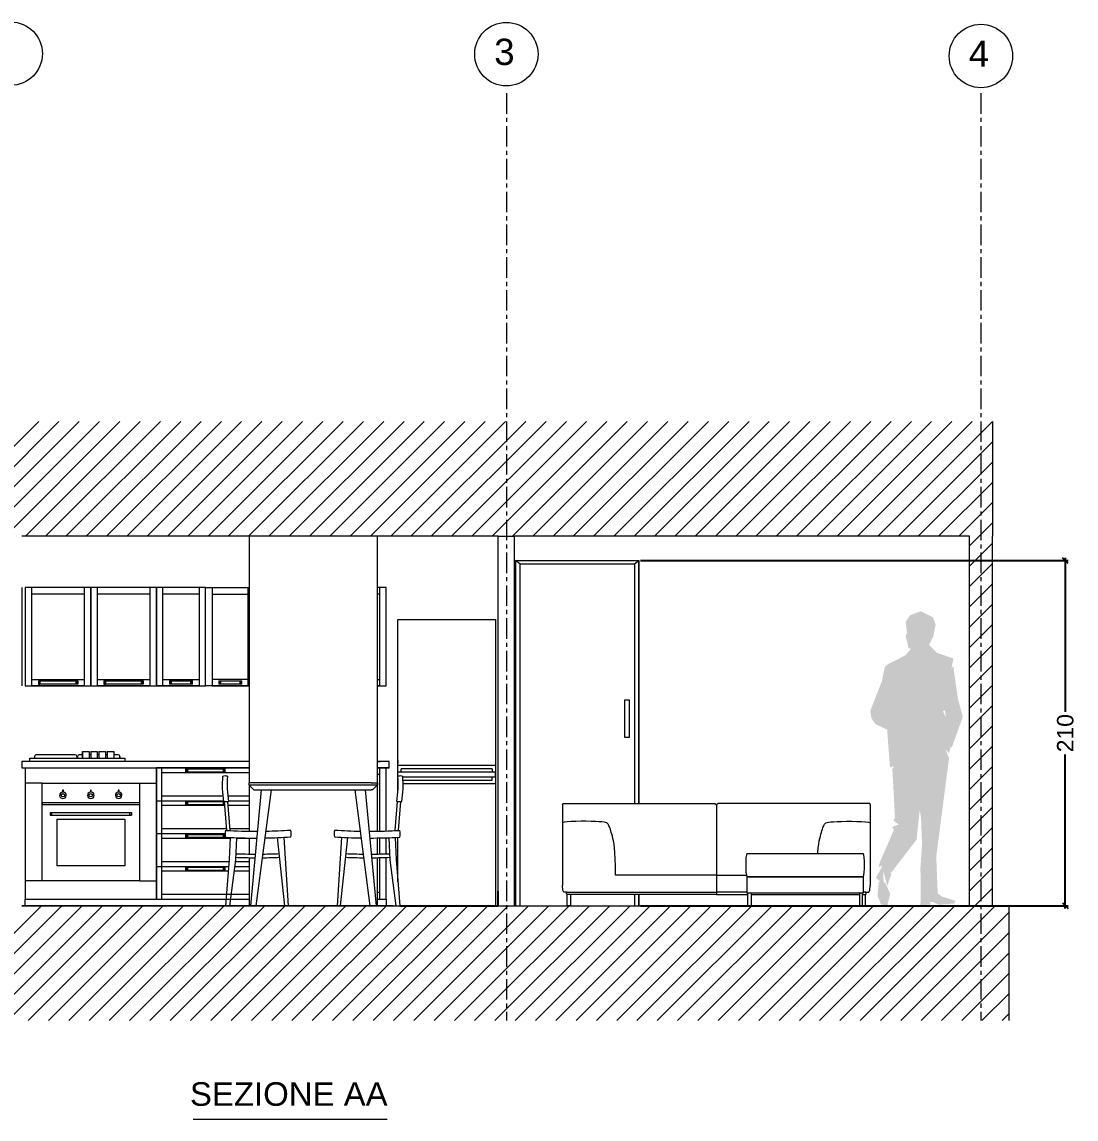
# Model space of a CAD drawing. Header units: centimetres. Extents: x 5667 to 17750, y 274 to 6203.
# Drawn here: x 6061 to 6704, y 5502 to 6170 of the extents above; entities that cross this region are included whole.
import ezdxf

# ---------------------------------------------------------------- set-up
doc = ezdxf.new("R2010")
doc.units = ezdxf.units.CM
doc.header["$MEASUREMENT"] = 0
doc.linetypes.add('CENTERX2', pattern=[4, 2.5, -0.5, 0.5, -0.5])
doc.layers.get('0').update_dxf_attribs({"lineweight": 18})
for name, color, linetype, lineweight in [('A-DOOR-FULL', 4, 'Continuous', 9), ('A-FURN', 8, 'Continuous', 9), ('A-WALL-FULL', 7, 'Continuous', 20), ('FIGURE_PERSONE', 252, 'Continuous', 0), ('G-ANNO-DIM', 3, 'Continuous', 9)]:
    doc.layers.add(name, color=color, linetype=linetype, lineweight=lineweight)
doc.styles.add('ARIAL', font='arial.ttf')
doc.styles.add('underline', font='arial.ttf')
doc.dimstyles.new('TICK_36', dxfattribs={"dimtxt": 10, "dimasz": 3.6, "dimexe": 1.8, "dimexo": 1.2, "dimgap": 1.8, "dimtad": 0, "dimdec": 0, "dimzin": 0, "dimdsep": 46, "dimtxsty": 'ARIAL', "dimblk": 'OBLIQUE', "dimcen": 1.8, "dimdle": 1.8, "dimclrd": 256, "dimclrt": 256, "dimadec": 0, "dimazin": 0, "dimtfac": 1, "dimtdec": 0, "dimtmove": 1, "dimatfit": 3, "dimldrblk": 'OPEN90', "dimfxl": 1, "dimtolj": 1, "dimtzin": 0, "dimarcsym": 0})

# ---------------------------------------------------------------- blocks, each defined once
blk = doc.blocks.new('_Oblique')
at = {"color": 0, "linetype": 'ByBlock', "lineweight": -2}
blk.add_line((-0.5, -0.5), (0.5, 0.5), dxfattribs=at)
blk = doc.blocks.new('*D35')
at = {"layer": 'Defpoints', "color": 0, "transparency": 16777216}
for p in [(6437.16, 5841.93), (6437.16, 5631.57), (6697.29, 5631.57)]:
    blk.add_point(p, dxfattribs=at)
at = {"layer": 'G-ANNO-DIM', "color": 0, "lineweight": -2, "transparency": 16777216}
for p, q in [((6438.36, 5841.93), (6699.09, 5841.93)), ((6438.36, 5631.57), (6699.09, 5631.57))]:
    blk.add_line(p, q, dxfattribs=at)
at = {"layer": 'G-ANNO-DIM', "lineweight": -2, "transparency": 16777216}
for p, q in [((6697.29, 5843.73), (6697.29, 5749.67)), ((6697.29, 5629.77), (6697.29, 5723.84))]:
    blk.add_line(p, q, dxfattribs=at)
at = {"layer": 'G-ANNO-DIM', "lineweight": -2, "transparency": 16777216, "xscale": 3.6, "yscale": 3.6, "zscale": 3.6}
for p, rotation in [((6697.29, 5841.93), 90), ((6697.29, 5631.57), 270)]:
    blk.add_blockref('_Oblique', p, dxfattribs=dict(at, rotation=rotation))
at = {"layer": 'G-ANNO-DIM', "transparency": 16777216, "insert": (6697.29, 5736.75), "char_height": 10, "attachment_point": 5, "rotation": 90, "style": 'ARIAL'}
blk.add_mtext('\\A1;210', dxfattribs=at)
blk = doc.blocks.new('_Open90')
at = {"color": 0, "linetype": 'ByBlock', "lineweight": -2}
for p, q in [((0, 0), (-1, 0)), ((-0.5, 0.5), (0, 0)), ((0, 0), (-0.5, -0.5))]:
    blk.add_line(p, q, dxfattribs=at)
blk = doc.blocks.new('pensile 1')
at = {"layer": 'A-FURN'}
for p, q in [((3310.91, 917.08), (3310.91, 857.08)), ((3390.91, 857.08), (3390.91, 917.08)), ((3318.91, 860.08), (3342.91, 860.08)), ((3318.91, 860.08), (3318.91, 858.08)), ((3318.91, 860.08), (3319.91, 860.08)), ((3318.91, 860.08), (3319.01, 860.08)), ((3318.91, 858.08), (3319.91, 858.08)), ((3319.01, 860.08), (3319.01, 858.08)), ((3319.21, 858.08), (3319.21, 860.08)), ((3319.21, 858.08), (3319.51, 858.08)), ((3319.51, 858.08), (3319.51, 860.08)), ((3319.91, 858.08), (3319.91, 860.08)), ((3341.91, 858.08), (3341.91, 860.08)), ((3342.91, 858.08), (3341.91, 858.08)), ((3342.31, 858.08), (3342.31, 860.08)), ((3342.61, 858.08), (3342.31, 858.08)), ((3342.61, 858.08), (3342.61, 860.08)), ((3342.81, 860.08), (3342.81, 858.08)), ((3342.91, 860.08), (3342.91, 858.08)), ((3358.91, 860.08), (3382.91, 860.08)), ((3358.91, 860.08), (3358.91, 858.08)), ((3358.91, 860.08), (3359.91, 860.08)), ((3358.91, 860.08), (3359.01, 860.08)), ((3358.91, 858.08), (3359.91, 858.08)), ((3359.01, 860.08), (3359.01, 858.08)), ((3359.21, 858.08), (3359.21, 860.08)), ((3359.21, 858.08), (3359.51, 858.08)), ((3359.51, 858.08), (3359.51, 860.08)), ((3359.91, 858.08), (3359.91, 860.08)), ((3381.91, 858.08), (3381.91, 860.08)), ((3382.91, 858.08), (3381.91, 858.08)), ((3382.31, 858.08), (3382.31, 860.08)), ((3382.61, 858.08), (3382.31, 858.08)), ((3382.61, 858.08), (3382.61, 860.08)), ((3382.81, 860.08), (3382.81, 858.08)), ((3382.91, 860.08), (3382.91, 858.08))]:
    blk.add_line(p, q, dxfattribs=at)
for points in [[(3310.91, 857.08), (3350.91, 857.08), (3350.91, 917.08), (3310.91, 917.08)], [(3350.91, 857.08), (3390.91, 857.08), (3390.91, 917.08), (3350.91, 917.08)]]:
    blk.add_lwpolyline(points, close=True, dxfattribs=at)
for points in [[(3314.91, 857.08), (3314.91, 917.08)], [(3350.91, 917.08), (3346.91, 917.08)], [(3346.91, 917.08), (3346.91, 857.08)], [(3354.91, 857.08), (3354.91, 917.08)], [(3390.91, 917.08), (3386.91, 917.08)], [(3386.91, 917.08), (3386.91, 857.08)], [(3346.91, 913.08), (3314.91, 913.08)], [(3386.91, 913.08), (3354.91, 913.08)], [(3314.91, 861.08), (3346.91, 861.08)], [(3346.91, 857.08), (3314.91, 857.08)], [(3342.91, 858.08), (3318.91, 858.08)], [(3319.91, 860.08), (3319.91, 858.08)], [(3319.91, 860.08), (3319.91, 858.08)], [(3319.91, 860.08), (3319.91, 858.08)], [(3354.91, 861.08), (3386.91, 861.08)], [(3386.91, 857.08), (3354.91, 857.08)], [(3382.91, 858.08), (3358.91, 858.08)], [(3359.91, 860.08), (3359.91, 858.08)], [(3359.91, 860.08), (3359.91, 858.08)], [(3359.91, 860.08), (3359.91, 858.08)]]:
    blk.add_lwpolyline(points, dxfattribs=at)

msp = doc.modelspace()

# ---------------------------------------------------------------- hatches: boundary and pattern name
at = {"layer": 'FIGURE_PERSONE'}
h = msp.add_hatch(color=8, dxfattribs=at)
h.paths.add_polyline_path([(6616.74, 5795.5), (6618.21, 5802.97), (6616.66, 5807.32), (6609.28, 5811.06), (6602.67, 5808.68), (6599.95, 5804.58), (6600.73, 5798.1), (6599.96, 5795.72), (6601.79, 5788.73), (6603.15, 5788.12), (6599.8, 5784.2), (6588.73, 5778.6), (6587.17, 5776.85), (6585.56, 5768.77), (6578.44, 5750.48), (6579.02, 5746.07), (6581.42, 5742.34), (6588.67, 5738.9), (6590.37, 5715.93), (6593.08, 5716.56), (6591.82, 5715.08), (6593.46, 5685.22), (6592.51, 5683.35), (6595.72, 5681.11), (6591.73, 5679.65), (6592.83, 5677.95), (6584.3, 5658.33), (6583.38, 5655.14), (6585.91, 5656.03), (6581.82, 5648.61), (6584.79, 5645.89), (6583.61, 5646.34), (6582.77, 5637.82), (6584.89, 5632.37), (6588.75, 5631.49), (6590.5, 5638.92), (6587.48, 5645.53), (6586.52, 5645.78), (6586.24, 5653.07), (6588.74, 5643.63), (6591.19, 5650.78), (6589, 5655.11), (6590.98, 5651.53), (6606.6, 5671.88), (6608.51, 5689.7), (6609.35, 5685.25), (6609.92, 5669.22), (6608.97, 5654.67), (6609.16, 5634.05), (6608.74, 5631.66), (6615.41, 5632.37), (6614.48, 5633.78), (6616.86, 5633.77), (6619.93, 5632.12), (6629.64, 5632.93), (6630.17, 5634.59), (6622.06, 5637.19), (6619.48, 5639.13), (6618.6, 5661.56), (6626.38, 5721.4), (6624.19, 5726.98), (6626.34, 5724.58), (6627.38, 5728.19), (6624.73, 5728.93), (6627.41, 5728.31), (6627.38, 5728.19), (6628.07, 5728), (6634.8, 5746.75), (6631.77, 5757.84), (6628.93, 5777.96), (6627.85, 5775.87), (6629.05, 5782.25), (6618.91, 5785.81), (6614.17, 5790.54)])
h.paths.add_polyline_path([(6622.67, 5750.14), (6623.93, 5750.65), (6624.51, 5746.4)], flags=16)

# ---------------------------------------------------------------- linework, layer by layer
at = {"layer": 'A-DOOR-FULL'}
for p, q in [((6362.07, 5841.93), (6362.07, 5631.57)), ((6362.07, 5841.93), (6437.16, 5841.93)), ((6364.66, 5839.9), (6362.07, 5841.93)), ((6362.07, 5841.93), (6362.07, 5631.57)), ((6362.4, 5841.93), (6437.16, 5841.93)), ((6364.66, 5839.9), (6364.66, 5631.57)), ((6364.66, 5839.9), (6434.61, 5839.9)), ((6434.61, 5839.9), (6437.16, 5841.93)), ((6434.61, 5839.9), (6434.61, 5693.95)), ((6437.16, 5841.93), (6437.16, 5693.95)), ((6437.16, 5693.95), (6437.16, 5841.57)), ((6434.61, 5638.37), (6434.61, 5631.57)), ((6437.16, 5631.57), (6437.16, 5638.37)), ((6437.16, 5638.37), (6437.16, 5631.57))]:
    msp.add_line(p, q, dxfattribs=at)
at = {"layer": 'A-FURN'}
for p, q in [((6061.11, 5825.57), (6061.11, 5765.57)), ((6143.11, 5825.57), (6143.11, 5765.57)), ((6173.11, 5825.57), (6143.11, 5825.57)), ((6143.11, 5825.57), (6143.11, 5765.57)), ((6169.11, 5821.57), (6147.11, 5821.57)), ((6173.11, 5825.57), (6169.11, 5825.57)), ((6169.11, 5825.57), (6169.11, 5765.57)), ((6173.11, 5765.57), (6173.11, 5825.57)), ((6173.11, 5765.57), (6173.11, 5825.57)), ((6173.11, 5825.57), (6199.79, 5825.57)), ((6173.11, 5825.57), (6177.11, 5825.57)), ((6177.11, 5825.57), (6177.11, 5765.57)), ((6177.11, 5821.57), (6199.11, 5821.57)), ((6283.11, 5765.57), (6283.11, 5825.57)), ((6290.36, 5806.07), (6349.86, 5806.07)), ((6290.36, 5710.52), (6290.36, 5806.07)), ((6349.86, 5806.07), (6349.86, 5631.57)), ((6143.11, 5765.57), (6173.11, 5765.57)), ((6169.11, 5765.57), (6143.11, 5765.57)), ((6147.11, 5769.57), (6169.11, 5769.57)), ((6151.11, 5768.57), (6165.11, 5768.57)), ((6151.11, 5768.57), (6151.11, 5766.57)), ((6151.21, 5768.57), (6151.21, 5766.57)), ((6151.41, 5766.57), (6151.41, 5768.57)), ((6151.71, 5766.57), (6151.71, 5768.57)), ((6164.51, 5768.57), (6164.51, 5766.57)), ((6164.81, 5768.57), (6164.81, 5766.57)), ((6165.01, 5766.57), (6165.01, 5768.57)), ((6165.11, 5766.57), (6165.11, 5768.57)), ((6199.79, 5765.57), (6173.11, 5765.57)), ((6199.11, 5769.57), (6177.11, 5769.57)), ((6177.11, 5765.57), (6199.79, 5765.57)), ((6181.11, 5768.57), (6195.11, 5768.57)), ((6181.11, 5768.57), (6181.11, 5766.57)), ((6181.21, 5768.57), (6181.21, 5766.57)), ((6181.41, 5766.57), (6181.41, 5768.57)), ((6181.71, 5766.57), (6181.71, 5768.57)), ((6194.51, 5768.57), (6194.51, 5766.57)), ((6194.81, 5768.57), (6194.81, 5766.57)), ((6195.01, 5766.57), (6195.01, 5768.57)), ((6195.11, 5766.57), (6195.11, 5768.57)), ((6431.62, 5756.81), (6428.57, 5756.81)), ((6428.57, 5756.81), (6428.57, 5734.24)), ((6431.62, 5734.24), (6431.62, 5756.81)), ((6428.57, 5734.24), (6431.62, 5734.24)), ((6098.06, 5725.57), (6098.06, 5721.57)), ((6102.06, 5725.57), (6102.06, 5721.57)), ((6103.06, 5725.57), (6103.06, 5721.57)), ((6107.06, 5725.57), (6107.06, 5721.57)), ((6108.06, 5725.57), (6108.06, 5721.57)), ((6112.06, 5725.57), (6112.06, 5721.57)), ((6113.06, 5725.57), (6113.06, 5721.57)), ((6117.06, 5725.57), (6117.06, 5721.57)), ((6199.79, 5719.57), (6061.11, 5719.57)), ((6065.86, 5719.57), (6065.86, 5721.57)), ((6065.86, 5721.57), (6123.86, 5721.57)), ((6068.86, 5722.57), (6068.86, 5721.57)), ((6093.66, 5723.57), (6069.86, 5723.57)), ((6094.66, 5722.57), (6094.66, 5721.57)), ((6095.06, 5722.57), (6095.06, 5721.57)), ((6120.86, 5722.57), (6120.86, 5721.57)), ((6285.11, 5719.57), (6277.86, 5719.57)), ((6277.86, 5719.57), (6279.61, 5719.57)), ((6285.11, 5715.57), (6285.11, 5719.57)), ((6290.36, 5720.07), (6290.36, 5718.57)), ((6061.11, 5715.57), (6199.79, 5715.57)), ((6063.11, 5715.57), (6143.11, 5715.57)), ((6063.11, 5715.57), (6063.11, 5635.57)), ((6143.11, 5635.57), (6143.11, 5715.57)), ((6161.11, 5713.07), (6161.11, 5715.07)), ((6161.11, 5715.07), (6162.11, 5715.07)), ((6185.11, 5713.07), (6161.11, 5713.07)), ((6161.11, 5713.07), (6162.11, 5713.07)), ((6161.11, 5713.07), (6161.21, 5713.07)), ((6161.21, 5713.07), (6161.21, 5715.07)), ((6161.41, 5715.07), (6161.41, 5713.07)), ((6161.41, 5715.07), (6161.71, 5715.07)), ((6161.71, 5715.07), (6161.71, 5713.07)), ((6162.11, 5715.07), (6162.11, 5713.07)), ((6184.11, 5715.07), (6184.11, 5713.07)), ((6185.11, 5715.07), (6184.11, 5715.07)), ((6185.11, 5713.07), (6184.11, 5713.07)), ((6184.81, 5715.07), (6184.51, 5715.07)), ((6184.51, 5715.07), (6184.51, 5713.07)), ((6184.81, 5715.07), (6184.81, 5713.07)), ((6185.01, 5713.07), (6185.01, 5715.07)), ((6185.11, 5713.07), (6185.01, 5713.07)), ((6185.11, 5713.07), (6185.11, 5715.07)), ((6277.86, 5715.57), (6285.11, 5715.57)), ((6285.11, 5715.57), (6282.61, 5715.57)), ((6283.11, 5677.12), (6283.11, 5715.57)), ((6283.11, 5677.12), (6283.11, 5715.57)), ((6349.86, 5717.07), (6290.36, 5717.07)), ((6349.86, 5713.07), (6290.36, 5713.07)), ((6347.86, 5715.07), (6292.36, 5715.07)), ((6292.36, 5713.07), (6292.36, 5715.07)), ((6349.86, 5710.07), (6349.86, 5713.07)), ((6132.86, 5706.32), (6143.11, 5706.32)), ((6274.14, 5706.4), (6199.54, 5706.4)), ((6199.54, 5706.4), (6199.54, 5705.35)), ((6199.54, 5705.35), (6277.86, 5705.35)), ((6199.54, 5705.35), (6202.54, 5702.13)), ((6274.14, 5706.4), (6277.86, 5706.39)), ((6277.86, 5705.34), (6274.86, 5702.12)), ((6277.86, 5706.39), (6277.86, 5705.34)), ((6290.36, 5700.71), (6290.36, 5709.61)), ((6290.36, 5706.07), (6290.53, 5706.07)), ((6293.32, 5710.07), (6349.86, 5710.07)), ((6293.46, 5708.07), (6347.86, 5708.07)), ((6293.53, 5706.07), (6349.86, 5706.07)), ((6085.86, 5701.91), (6085.86, 5700.88)), ((6086.36, 5700.88), (6086.36, 5701.91)), ((6102.86, 5701.91), (6102.86, 5700.88)), ((6103.36, 5700.88), (6103.36, 5701.91)), ((6119.86, 5701.91), (6119.86, 5700.88)), ((6120.36, 5700.88), (6120.36, 5701.91)), ((6207.02, 5702.13), (6200.42, 5631.58)), ((6202.54, 5702.13), (6274.1, 5702.13)), ((6204, 5631.58), (6213.18, 5702.13)), ((6273.47, 5631.58), (6264.29, 5702.13)), ((6270.46, 5702.13), (6277.05, 5631.58)), ((6274.86, 5702.12), (6274.1, 5702.13)), ((6143.11, 5695.57), (6143.11, 5675.57)), ((6143.11, 5695.57), (6146.11, 5695.57)), ((6146.11, 5695.57), (6146.11, 5675.57)), ((6161.11, 5693.07), (6161.11, 5695.07)), ((6161.11, 5695.07), (6162.11, 5695.07)), ((6184.83, 5693.07), (6161.11, 5693.07)), ((6161.21, 5693.07), (6161.21, 5695.07)), ((6161.41, 5695.07), (6161.41, 5693.07)), ((6161.41, 5695.07), (6161.71, 5695.07)), ((6161.71, 5695.07), (6161.71, 5693.07)), ((6162.11, 5695.07), (6162.11, 5693.07)), ((6184.11, 5695.07), (6184.11, 5693.07)), ((6184.83, 5693.07), (6184.11, 5693.07)), ((6184.51, 5695.02), (6184.51, 5693.07)), ((6186.11, 5677.42), (6184.67, 5695.02)), ((6184.81, 5693.29), (6184.81, 5693.07)), ((6188.05, 5677.32), (6186.59, 5695.06)), ((6288.72, 5677.32), (6290.18, 5695.06)), ((6290.66, 5677.42), (6292.1, 5695.02)), ((6390.73, 5693.28), (6390.73, 5643.87)), ((6578.32, 5693.28), (6578.32, 5643.87)), ((6078.36, 5688.32), (6127.86, 5688.32)), ((6078.36, 5686.82), (6079.36, 5686.82)), ((6079.36, 5686.82), (6079.36, 5688.32)), ((6126.86, 5686.82), (6126.86, 5688.32)), ((6127.86, 5686.82), (6126.86, 5686.82)), ((6082.36, 5684.32), (6123.86, 5684.32)), ((6082.36, 5684.32), (6082.36, 5655.82)), ((6146.11, 5678.57), (6186.02, 5678.57)), ((6187.95, 5678.57), (6199.79, 5678.57)), ((6143.11, 5675.57), (6184.97, 5675.57)), ((6143.11, 5675.57), (6143.11, 5655.57)), ((6143.11, 5675.57), (6146.11, 5675.57)), ((6146.11, 5675.57), (6146.11, 5655.57)), ((6188.11, 5672.57), (6146.11, 5672.57)), ((6161.11, 5673.07), (6161.11, 5675.07)), ((6161.11, 5675.07), (6162.11, 5675.07)), ((6185.11, 5673.07), (6161.11, 5673.07)), ((6161.21, 5673.07), (6161.21, 5675.07)), ((6161.41, 5675.07), (6161.41, 5673.07)), ((6161.41, 5675.07), (6161.71, 5675.07)), ((6161.71, 5675.07), (6161.71, 5673.07)), ((6162.11, 5675.07), (6162.11, 5673.07)), ((6184.11, 5675.07), (6184.11, 5673.07)), ((6184.97, 5675.07), (6184.11, 5675.07)), ((6185.11, 5673.07), (6184.11, 5673.07)), ((6184.81, 5675.07), (6184.51, 5675.07)), ((6184.51, 5675.07), (6184.51, 5673.07)), ((6184.81, 5675.07), (6184.81, 5673.07)), ((6185.01, 5673.07), (6185.01, 5674.5)), ((6185.11, 5673.07), (6185.01, 5673.07)), ((6185.11, 5673.07), (6185.11, 5673.91)), ((6188.14, 5673.18), (6187.49, 5659.7)), ((6191.88, 5673.02), (6191.24, 5659.61)), ((6200.11, 5672.57), (6191.86, 5672.57)), ((6200.11, 5672.84), (6200.11, 5672.57)), ((6221.43, 5631.58), (6217.02, 5673.08)), ((6220.86, 5673.25), (6223.54, 5631.58)), ((6255.91, 5673.25), (6253.23, 5631.58)), ((6255.34, 5631.58), (6259.75, 5673.08)), ((6283.11, 5663.2), (6283.11, 5672.97)), ((6283.11, 5663.2), (6283.11, 5672.97)), ((6284.89, 5673.02), (6285.53, 5659.61)), ((6288.63, 5673.18), (6289.28, 5659.7)), ((6290.36, 5646.16), (6290.36, 5673.26)), ((6146.11, 5658.57), (6187.4, 5658.57)), ((6187.49, 5659.7), (6185.24, 5631.58)), ((6191.24, 5659.61), (6187.7, 5631.58)), ((6191.11, 5658.57), (6199.79, 5658.57)), ((6283.11, 5635.57), (6283.11, 5661)), ((6283.11, 5635.57), (6283.11, 5661)), ((6285.53, 5659.61), (6289.07, 5631.58)), ((6289.28, 5659.7), (6291.53, 5631.58)), ((6143.11, 5655.57), (6187.16, 5655.57)), ((6143.11, 5655.57), (6143.11, 5635.57)), ((6143.11, 5655.57), (6146.11, 5655.57)), ((6146.11, 5655.57), (6146.11, 5635.57)), ((6186.92, 5652.57), (6146.11, 5652.57)), ((6161.11, 5653.07), (6161.11, 5655.07)), ((6161.11, 5655.07), (6162.11, 5655.07)), ((6185.11, 5653.07), (6161.11, 5653.07)), ((6161.21, 5653.07), (6161.21, 5655.07)), ((6161.41, 5655.07), (6161.71, 5655.07)), ((6161.41, 5655.07), (6161.41, 5653.07)), ((6161.71, 5655.07), (6161.71, 5653.07)), ((6162.11, 5655.07), (6162.11, 5653.07)), ((6184.11, 5655.07), (6184.11, 5653.07)), ((6185.11, 5655.07), (6184.11, 5655.07)), ((6185.11, 5653.07), (6184.11, 5653.07)), ((6184.81, 5655.07), (6184.51, 5655.07)), ((6184.51, 5655.07), (6184.51, 5653.07)), ((6184.81, 5655.07), (6184.81, 5653.07)), ((6185.01, 5653.07), (6185.01, 5655.07)), ((6185.11, 5653.07), (6185.01, 5653.07)), ((6185.11, 5653.07), (6185.11, 5655.07)), ((6199.79, 5652.57), (6190.35, 5652.57)), ((6190.73, 5655.57), (6199.79, 5655.57)), ((6484.65, 5650.25), (6423.02, 5650.25)), ((6484.4, 5650.25), (6503, 5650.25)), ((6146.11, 5638.57), (6199.79, 5638.57)), ((6393.31, 5639.91), (6484.53, 5639.91)), ((6503.32, 5639.91), (6484.53, 5639.91)), ((6575.74, 5639.91), (6573.96, 5639.91)), ((6063.11, 5635.57), (6199.79, 5635.57)), ((6143.11, 5635.57), (6199.79, 5635.57)), ((6277.86, 5635.57), (6283.11, 5635.57)), ((6287.48, 5631.57), (6061.11, 5631.57)), ((6061.66, 5631.57), (6063.24, 5631.57)), ((6098.64, 5631.57), (6100.21, 5631.57)), ((6118.63, 5631.57), (6124.27, 5631.57)), ((6118.63, 5631.57), (6124.27, 5631.57)), ((6200.42, 5631.58), (6204, 5631.58)), ((6258.19, 5631.57), (6264.55, 5631.57)), ((6277.05, 5631.58), (6273.47, 5631.58)), ((6282.97, 5631.57), (6284.55, 5631.57)), ((6319.95, 5631.57), (6321.52, 5631.57))]:
    msp.add_line(p, q, dxfattribs=at)
at = {"layer": 'A-FURN', "linetype": 'Continuous', "lineweight": -3}
for p, q in [((6351.49, 5631.57), (6351.49, 5640.39)), ((6291.49, 5631.57), (6351.49, 5631.57))]:
    msp.add_line(p, q, dxfattribs=at)
at = {"layer": 'A-FURN'}
for points in [[(6147.11, 5765.57), (6147.11, 5825.57)], [(6199.11, 5765.57), (6199.11, 5825.57)], [(6277.86, 5765.57), (6283.11, 5765.57), (6283.11, 5825.57), (6277.86, 5825.57)], [(6279.11, 5821.57), (6277.86, 5821.57)], [(6283.11, 5825.57), (6279.11, 5825.57)], [(6279.11, 5825.57), (6279.11, 5765.57)], [(6165.11, 5766.57), (6151.11, 5766.57)], [(6152.11, 5768.57), (6152.11, 5766.57)], [(6164.11, 5766.57), (6164.11, 5768.57)], [(6195.11, 5766.57), (6181.11, 5766.57)], [(6182.11, 5768.57), (6182.11, 5766.57)], [(6194.11, 5766.57), (6194.11, 5768.57)], [(6277.86, 5769.57), (6279.11, 5769.57)], [(6279.11, 5765.57), (6277.86, 5765.57)], [(6098.06, 5721.57), (6098.06, 5725.57), (6102.06, 5725.57)], [(6103.06, 5725.57), (6107.06, 5725.57)], [(6108.06, 5725.57), (6112.06, 5725.57)], [(6113.06, 5725.57), (6117.06, 5725.57)], [(6061.11, 5719.57), (6061.11, 5715.57)], [(6098.06, 5723.57), (6096.06, 5723.57)], [(6103.06, 5723.57), (6102.06, 5723.57)], [(6108.06, 5723.57), (6107.06, 5723.57)], [(6113.06, 5723.57), (6112.06, 5723.57)], [(6119.86, 5723.57), (6117.06, 5723.57)], [(6120.86, 5721.57), (6120.86, 5722.57)], [(6123.86, 5721.57), (6123.86, 5719.57)], [(6143.11, 5715.57), (6143.11, 5695.57), (6184.02, 5695.57)], [(6199.79, 5715.57), (6143.11, 5715.57), (6146.11, 5715.57), (6146.11, 5695.57)], [(6199.79, 5712.57), (6146.11, 5712.57)], [(6161.11, 5715.07), (6185.11, 5715.07)], [(6184.11, 5713.07), (6184.11, 5715.07)], [(6184.11, 5713.07), (6184.11, 5715.07)], [(6184.11, 5713.07), (6184.11, 5715.07)], [(6283.11, 5677.12), (6283.11, 5715.57), (6277.86, 5715.57)], [(6283.11, 5715.57), (6279.11, 5715.57)], [(6279.11, 5715.57), (6279.11, 5677.02)], [(6347.86, 5715.07), (6347.86, 5713.07)], [(6073.36, 5706.32), (6063.11, 5706.32)], [(6073.36, 5706.32), (6132.86, 5706.32), (6132.86, 5646.82), (6073.36, 5646.82), (6073.36, 5706.32)], [(6132.86, 5706.32), (6132.86, 5694.32), (6073.36, 5694.32), (6073.36, 5693.32), (6132.86, 5693.32)], [(6279.11, 5711.57), (6277.86, 5711.57)], [(6347.86, 5708.07), (6347.86, 5710.07)], [(6146.11, 5698.57), (6183.6, 5698.57)], [(6184.87, 5692.57), (6146.11, 5692.57)], [(6161.11, 5695.07), (6184.11, 5695.07)], [(6184.11, 5693.07), (6184.11, 5695.07)], [(6184.11, 5693.07), (6184.11, 5695.07)], [(6184.11, 5693.07), (6184.11, 5695.07)], [(6186.61, 5698.57), (6199.79, 5698.57)], [(6199.79, 5692.57), (6186.8, 5692.57)], [(6187.03, 5695.57), (6199.79, 5695.57)], [(6390.73, 5693.28), (6390.93, 5693.78), (6391.54, 5693.95), (6483.5, 5693.95), (6484.53, 5693.14), (6484.53, 5649.64), (6484.53, 5638.37), (6393.87, 5638.37), (6393.24, 5638.8), (6393.31, 5639.91), (6391.57, 5639.86), (6390.93, 5641.06), (6390.73, 5643.87)], [(6578.32, 5693.28), (6578.12, 5693.78), (6577.51, 5693.95), (6485.55, 5693.95), (6484.53, 5693.14), (6484.53, 5649.64), (6484.53, 5638.37), (6503.71, 5638.37)], [(6078.36, 5688.32), (6078.36, 5686.82), (6127.86, 5686.82)], [(6127.86, 5688.32), (6127.86, 5686.82)], [(6123.86, 5684.32), (6123.86, 5655.82)], [(6423.02, 5650.25), (6422.99, 5655.67), (6422.87, 5660.16), (6422.68, 5663.81), (6422.42, 5666.77), (6422.13, 5669.14), (6421.8, 5671.05), (6421.46, 5672.61), (6421.13, 5673.95), (6420.8, 5675.16), (6420.48, 5676.26), (6420.18, 5677.26), (6419.89, 5678.17), (6419.6, 5678.98), (6419.33, 5679.69), (6419.05, 5680.32), (6418.79, 5680.86), (6418.52, 5681.31), (6418.18, 5681.69), (6417.71, 5682), (6417.03, 5682.26), (6416.08, 5682.46), (6414.79, 5682.62), (6413.09, 5682.75), (6410.91, 5682.86), (6408.23, 5682.95), (6405.2, 5683.01), (6402.01, 5683.03), (6398.87, 5683), (6395.97, 5682.91), (6393.52, 5682.74), (6391.71, 5682.48), (6390.73, 5682.12)], [(6546.36, 5663.46), (6546.38, 5663.81), (6546.63, 5666.77), (6546.92, 5669.14), (6547.25, 5671.05), (6547.59, 5672.61), (6547.93, 5673.95), (6548.25, 5675.16), (6548.57, 5676.26), (6548.87, 5677.26), (6549.16, 5678.17), (6549.45, 5678.98), (6549.73, 5679.69), (6550, 5680.32), (6550.26, 5680.86), (6550.53, 5681.31), (6550.87, 5681.69), (6551.35, 5682), (6552.02, 5682.26), (6552.97, 5682.46), (6554.26, 5682.62), (6555.96, 5682.75), (6558.14, 5682.86), (6560.82, 5682.95), (6563.86, 5683.01), (6567.04, 5683.03), (6570.18, 5683), (6573.08, 5682.91), (6575.53, 5682.74), (6577.34, 5682.48), (6578.32, 5682.12)], [(6161.11, 5675.07), (6184.97, 5675.07)], [(6184.11, 5673.07), (6184.11, 5675.07)], [(6184.11, 5673.07), (6184.11, 5675.07)], [(6184.11, 5673.07), (6184.11, 5675.07)], [(6279.11, 5672.87), (6279.11, 5663.1)], [(6283.11, 5663.2), (6283.11, 5672.97)], [(6277.86, 5635.57), (6283.11, 5635.57), (6283.11, 5661)], [(6279.11, 5660.88), (6279.11, 5635.57)], [(6503.32, 5649.17), (6503.01, 5650.21), (6502.78, 5651.93), (6502.65, 5654.1), (6502.61, 5656.48), (6502.65, 5658.84), (6502.78, 5660.94), (6503.01, 5662.56), (6503.32, 5663.46)], [(6503.32, 5663.46), (6574.1, 5663.46)], [(6574.1, 5649.17), (6574.41, 5650.21), (6574.64, 5651.93), (6574.77, 5654.1), (6574.81, 5656.48), (6574.77, 5658.84), (6574.64, 5660.94), (6574.41, 5662.56), (6574.1, 5663.46)], [(6123.86, 5655.82), (6082.36, 5655.82)], [(6161.11, 5655.07), (6185.11, 5655.07)], [(6184.11, 5653.07), (6184.11, 5655.07)], [(6184.11, 5653.07), (6184.11, 5655.07)], [(6184.11, 5653.07), (6184.11, 5655.07)], [(6073.36, 5646.82), (6063.11, 5646.82)], [(6132.86, 5646.82), (6143.11, 5646.82)], [(6574.1, 5649.17), (6503.32, 5649.17)], [(6279.11, 5639.57), (6277.86, 5639.57)], [(6395.55, 5638.37), (6395.55, 5631.57), (6393.59, 5631.57), (6393.59, 5638.56)], [(6505.7, 5639.26), (6505.7, 5631.57), (6503.71, 5631.57), (6503.71, 5639.26)], [(6571.72, 5639.26), (6571.72, 5631.57), (6573.7, 5631.57), (6573.7, 5639.26)], [(6573.51, 5638.37), (6573.51, 5631.57), (6575.46, 5631.57), (6575.46, 5638.56)], [(6573.7, 5638.37), (6575.18, 5638.37), (6575.81, 5638.8), (6575.74, 5639.91), (6577.48, 5639.86), (6578.12, 5641.06), (6578.32, 5643.87)], [(6063.11, 5631.57), (6063.11, 5635.57), (6199.79, 5635.57)], [(6277.86, 5635.57), (6283.11, 5635.57)], [(6283.11, 5635.57), (6283.11, 5631.57)], [(6505.7, 5638.37), (6571.72, 5638.37)], [(6063.11, 5631.57), (6283.11, 5631.57)], [(6290.36, 5631.57), (6349.86, 5631.57)]]:
    msp.add_lwpolyline(points, dxfattribs=at)
msp.add_lwpolyline([(6503.32, 5649.17), (6573.96, 5649.17), (6573.96, 5639.26), (6503.32, 5639.26)], close=True, dxfattribs=at)
for centre in [(6086.11, 5698.89), (6103.11, 5698.89), (6120.11, 5698.89)]:
    msp.add_circle(centre, 1, dxfattribs=at)
for centre, radius, start, end in [((6241.45, 5705.1), 58.22, 174.73384, 189.93798), ((6185.11, 5704.87), 5.8, 76.31649, 106.36184), ((6244.46, 5705.16), 58.22, 174.73384, 189.93798), ((6232.31, 5705.16), 58.22, 350.06202, 5.26616), ((6291.66, 5704.87), 5.8, 73.63816, 103.68351), ((6235.31, 5705.1), 58.22, 350.06202, 5.26616), ((6086.11, 5698.89), 2, 97.18076, 82.81924), ((6103.11, 5698.89), 2, 97.18076, 82.81924), ((6120.11, 5698.89), 2, 97.18076, 82.81924), ((6185.27, 5711.06), 16.05, 265.82526, 276.59086), ((6291.5, 5711.06), 16.05, 263.40914, 274.17474), ((6191.49, 5675.3), 6.53, 160.75583, 197.73937), ((6203.7, 6012.64), 339.82, 266.89251, 270.09853), ((6203.63, 6021.75), 344.77, 266.9575, 270.17224), ((6203.7, 6012.64), 339.82, 270.9577, 273.5931), ((6203.63, 6021.75), 344.77, 271.04454, 273.54291), ((6218.77, 5675.48), 6.53, 342.26063, 19.24417), ((6257.99, 5675.48), 6.53, 160.75583, 197.73937), ((6273.07, 6012.64), 339.82, 266.4069, 269.16166), ((6273.14, 6021.75), 344.77, 266.45709, 269.07313), ((6273.14, 6021.75), 344.77, 269.94516, 273.0425), ((6273.07, 6012.64), 339.82, 270.02057, 273.10749), ((6285.28, 5675.3), 6.53, 342.26063, 19.24417), ((6204.69, 5960.33), 299.53, 267.43989, 269.70721), ((6204.12, 5977.47), 314.44, 267.68317, 269.86203), ((6204.69, 5960.33), 299.53, 270.59685, 272.59646), ((6204.12, 5977.47), 314.44, 270.72465, 272.53607), ((6272.08, 5960.33), 299.53, 267.40354, 269.53843), ((6272.65, 5977.47), 314.44, 267.46393, 269.40426), ((6272.65, 5977.47), 314.44, 270.26663, 272.31683), ((6272.08, 5960.33), 299.53, 270.42782, 272.56011)]:
    msp.add_arc(centre, radius, start, end, dxfattribs=at)
for points in [[(6069.86, 5723.57), (6069.39, 5723.57), (6068.86, 5723.04), (6068.86, 5722.57)], [(6094.66, 5722.57), (6094.66, 5723.04), (6094.13, 5723.57), (6093.66, 5723.57)], [(6096.06, 5723.57), (6095.59, 5723.57), (6095.06, 5723.04), (6095.06, 5722.57)], [(6120.86, 5722.57), (6120.86, 5723.04), (6120.33, 5723.57), (6119.86, 5723.57)], [(6086.36, 5701.91), (6086.36, 5702.08), (6085.86, 5702.08), (6085.86, 5701.91)], [(6103.36, 5701.91), (6103.36, 5702.08), (6102.86, 5702.08), (6102.86, 5701.91)], [(6120.36, 5701.91), (6120.36, 5702.08), (6119.86, 5702.08), (6119.86, 5701.91)]]:
    msp.add_open_spline(points, degree=3, dxfattribs=at)
at = {"layer": 'A-WALL-FULL', "color": 0, "linetype": 'Continuous'}
for p, q in [((6001.33, 5856.86), (6071.33, 5926.86)), ((6013.7, 5856.86), (6083.7, 5926.86)), ((6026.08, 5856.86), (6096.08, 5926.86)), ((6038.45, 5856.86), (6108.45, 5926.86)), ((6047.58, 5853.61), (6120.83, 5926.86)), ((6063.2, 5856.86), (6133.2, 5926.86)), ((6075.57, 5856.86), (6145.57, 5926.86)), ((6087.95, 5856.86), (6157.95, 5926.86)), ((6100.32, 5856.86), (6170.32, 5926.86)), ((6112.7, 5856.86), (6182.7, 5926.86)), ((6125.07, 5856.86), (6195.07, 5926.86)), ((6137.45, 5856.86), (6207.45, 5926.86)), ((6149.82, 5856.86), (6219.82, 5926.86)), ((6162.19, 5856.86), (6232.19, 5926.86)), ((6174.57, 5856.86), (6244.57, 5926.86)), ((6186.94, 5856.86), (6256.94, 5926.86)), ((6199.32, 5856.86), (6269.32, 5926.86)), ((6211.69, 5856.86), (6281.69, 5926.86)), ((6224.07, 5856.86), (6294.07, 5926.86)), ((6236.44, 5856.86), (6306.44, 5926.86)), ((6248.81, 5856.86), (6318.81, 5926.86)), ((6261.19, 5856.86), (6331.19, 5926.86)), ((6273.56, 5856.86), (6343.56, 5926.86)), ((6285.94, 5856.86), (6355.94, 5926.86)), ((6298.31, 5856.86), (6368.31, 5926.86)), ((6310.69, 5856.86), (6380.69, 5926.86)), ((6323.06, 5856.86), (6393.06, 5926.86)), ((6335.44, 5856.86), (6405.44, 5926.86)), ((6347.81, 5856.86), (6417.81, 5926.86)), ((6360.18, 5856.86), (6430.18, 5926.86)), ((6372.56, 5856.86), (6442.56, 5926.86)), ((6384.93, 5856.86), (6454.93, 5926.86)), ((6397.31, 5856.86), (6467.31, 5926.86)), ((6409.68, 5856.86), (6479.68, 5926.86)), ((6422.06, 5856.86), (6492.06, 5926.86)), ((6434.43, 5856.86), (6504.43, 5926.86)), ((6446.8, 5856.86), (6516.8, 5926.86)), ((6459.18, 5856.86), (6529.18, 5926.86)), ((6471.55, 5856.86), (6541.55, 5926.86)), ((6483.93, 5856.86), (6553.93, 5926.86)), ((6496.3, 5856.86), (6566.3, 5926.86)), ((6508.68, 5856.86), (6578.68, 5926.86)), ((6521.05, 5856.86), (6591.05, 5926.86)), ((6533.43, 5856.86), (6603.43, 5926.86)), ((6545.8, 5856.86), (6615.8, 5926.86)), ((6558.17, 5856.86), (6628.17, 5926.86)), ((6570.55, 5856.86), (6640.55, 5926.86)), ((6582.92, 5856.86), (6652.86, 5926.8)), ((6595.3, 5856.86), (6652.86, 5914.42)), ((6607.67, 5856.86), (6652.86, 5902.05)), ((6620.05, 5856.86), (6652.86, 5889.67)), ((6632.42, 5856.86), (6652.86, 5877.3)), ((6638.84, 5850.91), (6652.86, 5864.93)), ((6638.84, 5838.53), (6652.86, 5852.55)), ((6638.84, 5826.16), (6652.86, 5840.18)), ((6638.84, 5813.78), (6652.86, 5827.8)), ((6638.84, 5801.41), (6652.86, 5815.43)), ((6638.84, 5789.04), (6652.86, 5803.05)), ((6638.84, 5776.66), (6652.86, 5790.68)), ((6638.84, 5764.29), (6652.86, 5778.3)), ((6638.84, 5751.91), (6652.86, 5765.93)), ((6638.84, 5739.54), (6652.86, 5753.56)), ((6638.84, 5727.16), (6652.86, 5741.18)), ((6638.84, 5714.79), (6652.86, 5728.81)), ((6638.84, 5702.41), (6652.86, 5716.43)), ((6638.84, 5690.04), (6652.86, 5704.06)), ((6638.84, 5677.67), (6652.86, 5691.68)), ((6638.84, 5665.29), (6652.86, 5679.31)), ((6638.84, 5652.92), (6652.86, 5666.94)), ((6638.84, 5640.54), (6652.86, 5654.56)), ((6572.25, 5561.57), (6652.86, 5642.19)), ((6003.03, 5561.57), (6073.03, 5631.57)), ((6015.4, 5561.57), (6085.4, 5631.57)), ((6027.78, 5561.57), (6097.78, 5631.57)), ((6040.15, 5561.57), (6110.15, 5631.57)), ((6052.52, 5561.57), (6122.52, 5631.57)), ((6064.9, 5561.57), (6134.9, 5631.57)), ((6077.27, 5561.57), (6147.27, 5631.57)), ((6089.65, 5561.57), (6159.65, 5631.57)), ((6102.02, 5561.57), (6172.02, 5631.57)), ((6114.4, 5561.57), (6184.4, 5631.57)), ((6126.77, 5561.57), (6196.77, 5631.57)), ((6139.15, 5561.57), (6209.15, 5631.57)), ((6151.52, 5561.57), (6221.52, 5631.57)), ((6163.89, 5561.57), (6233.89, 5631.57)), ((6176.27, 5561.57), (6246.27, 5631.57)), ((6188.64, 5561.57), (6258.64, 5631.57)), ((6201.02, 5561.57), (6271.02, 5631.57)), ((6213.39, 5561.57), (6283.39, 5631.57)), ((6225.77, 5561.57), (6295.77, 5631.57)), ((6238.14, 5561.57), (6308.14, 5631.57)), ((6250.51, 5561.57), (6320.51, 5631.57)), ((6262.89, 5561.57), (6332.89, 5631.57)), ((6275.26, 5561.57), (6345.26, 5631.57)), ((6287.64, 5561.57), (6357.64, 5631.57)), ((6300.01, 5561.57), (6370.01, 5631.57)), ((6312.39, 5561.57), (6382.39, 5631.57)), ((6324.76, 5561.57), (6394.76, 5631.57)), ((6337.14, 5561.57), (6407.14, 5631.57)), ((6349.51, 5561.57), (6419.51, 5631.57)), ((6361.88, 5561.57), (6431.88, 5631.57)), ((6374.26, 5561.57), (6444.26, 5631.57)), ((6386.63, 5561.57), (6456.63, 5631.57)), ((6399.01, 5561.57), (6469.01, 5631.57)), ((6411.38, 5561.57), (6481.38, 5631.57)), ((6423.76, 5561.57), (6493.76, 5631.57)), ((6436.13, 5561.57), (6506.13, 5631.57)), ((6448.5, 5561.57), (6518.5, 5631.57)), ((6460.88, 5561.57), (6530.88, 5631.57)), ((6473.25, 5561.57), (6543.25, 5631.57)), ((6485.63, 5561.57), (6555.63, 5631.57)), ((6498, 5561.57), (6568, 5631.57)), ((6510.38, 5561.57), (6580.38, 5631.57)), ((6522.75, 5561.57), (6592.75, 5631.57)), ((6535.13, 5561.57), (6605.13, 5631.57)), ((6547.5, 5561.57), (6617.5, 5631.57)), ((6559.87, 5561.57), (6629.87, 5631.57)), ((6584.62, 5561.57), (6654.62, 5631.57)), ((6597, 5561.57), (6662.86, 5627.44)), ((6609.37, 5561.57), (6662.86, 5615.06)), ((6621.75, 5561.57), (6662.86, 5602.69)), ((6634.12, 5561.57), (6662.86, 5590.31)), ((6646.49, 5561.57), (6662.86, 5577.94)), ((6658.87, 5561.57), (6662.86, 5565.57))]:
    msp.add_line(p, q, dxfattribs=at)
at = {"layer": 'A-WALL-FULL'}
for p, q in [((6652.86, 5926.86), (6652.86, 5856.86)), ((6351.49, 5856.86), (6061.11, 5856.86)), ((6199.79, 5706.4), (6199.79, 5856.86)), ((6277.86, 5677.01), (6277.86, 5856.86)), ((6351.49, 5631.57), (6351.49, 5856.86)), ((6351.49, 5856.86), (6361.49, 5856.86)), ((6638.84, 5856.86), (6361.49, 5856.86)), ((6361.49, 5631.57), (6361.49, 5856.86)), ((6638.84, 5631.57), (6638.84, 5856.86)), ((6652.86, 5631.57), (6652.86, 5856.86)), ((6199.79, 5676.99), (6199.79, 5705.08)), ((6199.79, 5663.06), (6199.79, 5672.84)), ((6277.86, 5663.07), (6277.86, 5672.85)), ((6199.79, 5631.57), (6199.79, 5660.84)), ((6277.86, 5631.57), (6277.86, 5660.85)), ((6061.11, 5631.57), (6351.49, 5631.57)), ((6351.49, 5631.57), (6361.49, 5631.57)), ((6361.49, 5631.57), (6638.84, 5631.57)), ((6652.86, 5631.57), (6662.86, 5631.57)), ((6662.86, 5631.57), (6662.86, 5561.57))]:
    msp.add_line(p, q, dxfattribs=at)
at = {"layer": 'G-ANNO-DIM', "linetype": 'CENTERX2', "ltscale": 5}
for p, q in [((6356.49, 6126.86), (6356.49, 5561.57)), ((6645.85, 6126.86), (6645.85, 5561.57))]:
    msp.add_line(p, q, dxfattribs=at)
at = {"layer": 'G-ANNO-DIM'}
msp.add_line((6165.6, 5501.5), (6283.87, 5501.5), dxfattribs=at)
for centre in [(6054.24, 6151.03), (6356.49, 6150.73), (6645.85, 6149.61)]:
    msp.add_circle(centre, 19.33, dxfattribs=at)

# ---------------------------------------------------------------- block references
at = {"layer": 'A-FURN'}
msp.add_blockref('pensile 1', (2752.2, 4908.49), dxfattribs=at)

# ---------------------------------------------------------------- texts
at = {"layer": 'G-ANNO-DIM', "style": 'underline'}
msp.add_text('SEZIONE AA', height=14.381, dxfattribs=at).set_placement((6163.55, 5509.57))
at = {"layer": 'G-ANNO-DIM', "linetype": 'CENTERX2', "ltscale": 5, "style": 'ARIAL'}
for tag, p in [('3', (6349.07, 6144.13)), ('4', (6638.43, 6143.01))]:
    msp.add_attdef(tag, p, '', height=16, dxfattribs=at)

# ---------------------------------------------------------------- dimensions: what is measured, and where the dimension line sits
at = {"layer": 'G-ANNO-DIM'}
dim = msp.add_linear_dim(base=(6697.29, 5631.57), p1=(6437.16, 5841.93), p2=(6437.16, 5631.57), angle=90, dimstyle='TICK_36', dxfattribs=at)
dim.commit()
dim.dimension.update_dxf_attribs({"geometry": '*D35', "text_midpoint": (6697.29, 5736.75)})

doc.saveas('drawing.dxf')
